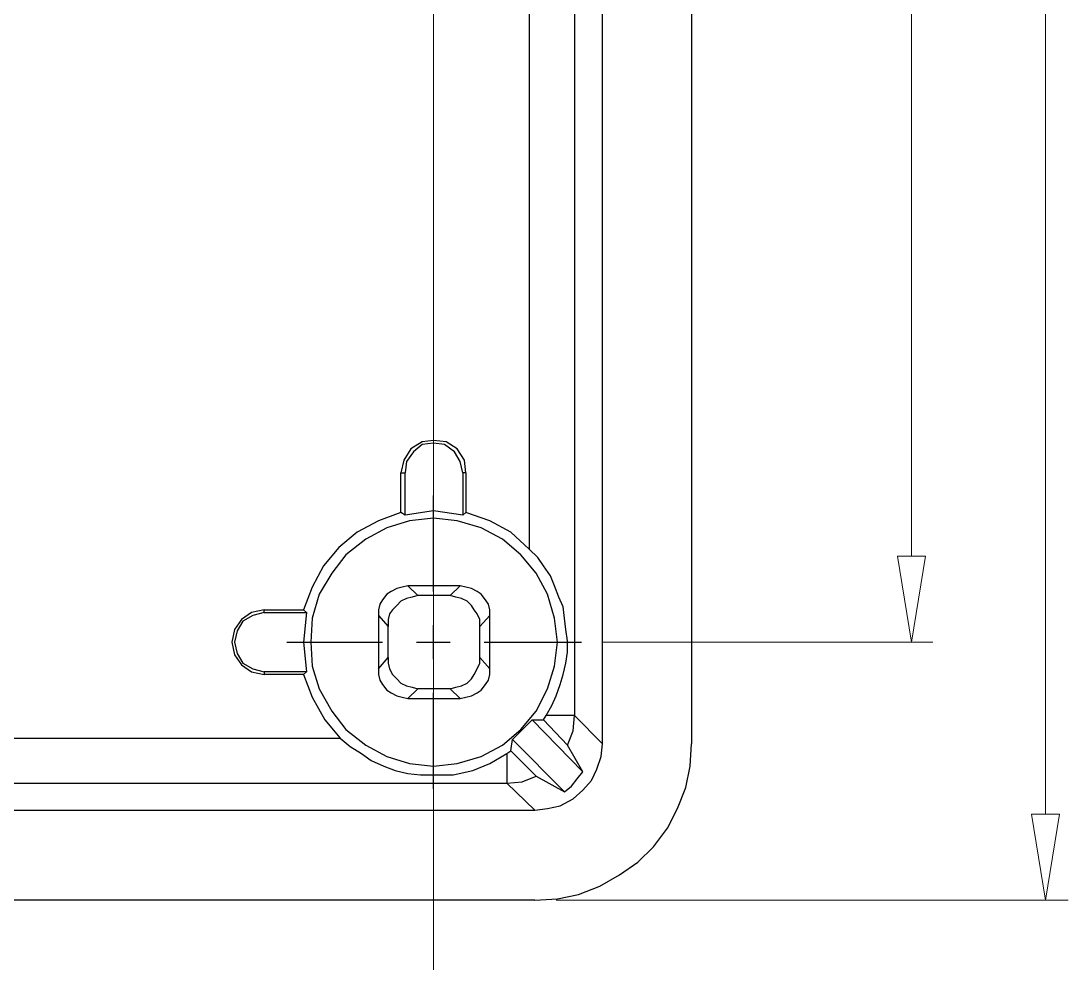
# Model space of a CAD drawing. Header units: inches. Extents: x 7 to 289, y 10 to 206.
# Drawn here: x 171.43 to 202.85, y 79.73 to 108 of the extents above; entities that cross this region are included whole.
import ezdxf

# ---------------------------------------------------------------- set-up
doc = ezdxf.new("R2010")
doc.units = ezdxf.units.IN
doc.header["$MEASUREMENT"] = 0
doc.layers.add('图层 1', color=7, linetype='Continuous')

msp = doc.modelspace()

# ---------------------------------------------------------------- linework, layer by layer
at = {"layer": '图层 1', "color": 7, "lineweight": 25, "true_color": 0xffffff}
for points in [[(188.884, 86.31), (188.884, 184.735)], [(191.551, 184.735), (191.551, 86.31)], [(186.682, 183.93), (186.682, 92.151)], [(188.037, 183.93), (188.037, 87.156)], [(184.777, 94.438), (184.735, 94.819), (184.523, 95.157), (184.184, 95.369), (183.803, 95.411), (183.465, 95.369), (183.126, 95.157), (182.915, 94.819), (182.83, 94.438)], [(184.693, 94.438), (184.608, 94.776), (184.439, 95.073), (184.142, 95.284), (183.803, 95.326), (183.465, 95.284), (183.211, 95.073), (182.999, 94.776), (182.957, 94.438)], [(182.83, 94.438), (182.957, 94.438)], [(182.83, 93.252), (182.83, 94.438)], [(182.957, 93.167), (182.957, 94.438)], [(184.777, 94.438), (184.693, 94.438)], [(184.693, 94.438), (184.693, 93.167)], [(184.777, 94.438), (184.777, 93.252)], [(182.83, 93.252), (182.153, 92.998), (181.518, 92.66), (180.967, 92.194), (180.502, 91.644), (180.163, 91.008), (179.909, 90.331)], [(187.529, 89.358), (187.444, 90.077), (187.233, 90.797), (186.894, 91.432), (186.428, 91.982), (185.878, 92.448), (185.243, 92.786), (184.523, 92.998), (183.803, 93.083), (183.084, 92.998), (182.406, 92.786), (181.772, 92.448), (181.179, 91.982), (180.756, 91.432), (180.375, 90.797), (180.163, 90.077), (180.121, 89.358), (180.163, 88.638), (180.375, 87.961), (180.756, 87.283), (181.179, 86.733), (181.772, 86.267), (182.406, 85.929), (183.084, 85.717), (183.803, 85.632), (184.523, 85.717), (185.243, 85.929), (185.878, 86.267), (186.428, 86.733), (186.894, 87.283), (187.233, 87.961), (187.444, 88.638), (187.529, 89.358)], [(182.957, 93.167), (182.83, 93.252)], [(184.693, 93.167), (183.803, 93.295), (182.957, 93.167)], [(184.777, 93.252), (184.693, 93.167)], [(186.682, 92.151), (186.132, 92.66), (185.497, 92.998), (184.777, 93.252)], [(187.19, 87.156), (187.359, 87.453), (187.487, 87.749), (187.614, 88.088), (187.698, 88.384), (187.783, 88.723), (187.825, 89.061), (187.825, 89.4), (187.783, 89.739), (187.74, 90.077), (187.698, 90.416), (187.571, 90.712), (187.444, 91.051), (187.317, 91.347), (187.106, 91.644), (186.936, 91.898), (186.682, 92.151)], [(183.042, 91.051), (182.872, 91.008), (182.703, 90.966), (182.534, 90.882), (182.406, 90.797), (182.28, 90.628), (182.195, 90.501), (182.153, 90.331), (182.153, 90.162)], [(184.608, 91.051), (183.042, 91.051)], [(183.042, 91.051), (183.338, 90.754)], [(184.608, 91.051), (184.312, 90.754)], [(185.497, 90.162), (185.497, 90.331), (185.455, 90.501), (185.37, 90.628), (185.243, 90.797), (185.116, 90.882), (184.947, 90.966), (184.777, 91.008), (184.608, 91.051)], [(183.338, 90.754), (183.168, 90.712), (182.999, 90.67), (182.83, 90.585), (182.703, 90.458), (182.576, 90.331), (182.491, 90.204), (182.449, 90.035), (182.449, 89.823)], [(184.312, 90.754), (183.338, 90.754)], [(185.201, 89.823), (185.201, 90.035), (185.116, 90.204), (185.031, 90.331), (184.947, 90.458), (184.82, 90.585), (184.65, 90.67), (184.481, 90.712), (184.312, 90.754)], [(178.724, 90.331), (178.343, 90.247), (178.046, 90.035), (177.834, 89.739), (177.75, 89.358), (177.834, 88.976), (178.046, 88.68), (178.343, 88.469), (178.724, 88.384)], [(178.724, 90.247), (178.385, 90.162), (178.089, 89.992), (177.919, 89.696), (177.834, 89.358), (177.919, 89.019), (178.089, 88.723), (178.385, 88.553), (178.724, 88.469)], [(178.724, 90.331), (179.909, 90.331)], [(178.724, 90.247), (178.724, 90.331)], [(178.724, 90.247), (179.993, 90.247)], [(179.909, 90.331), (179.993, 90.247)], [(179.993, 90.247), (179.909, 89.358), (179.993, 88.469)], [(182.153, 90.162), (182.449, 89.823)], [(182.153, 90.162), (182.153, 88.553)], [(185.497, 90.162), (185.201, 89.823)], [(185.497, 88.553), (185.497, 90.162)], [(182.449, 88.892), (182.449, 89.823)], [(185.201, 88.892), (185.201, 89.823)], [(182.153, 88.553), (182.449, 88.892)], [(182.449, 88.892), (182.449, 88.723), (182.491, 88.553), (182.576, 88.384), (182.703, 88.257), (182.83, 88.13), (182.999, 88.045), (183.168, 88.003), (183.338, 87.961)], [(184.312, 87.961), (184.481, 88.003), (184.65, 88.045), (184.82, 88.13), (184.947, 88.257), (185.031, 88.384), (185.116, 88.553), (185.201, 88.723), (185.201, 88.892)], [(185.497, 88.553), (185.201, 88.892)], [(179.993, 88.469), (178.724, 88.469)], [(178.724, 88.469), (178.724, 88.384)], [(179.909, 88.384), (178.724, 88.384)], [(179.993, 88.469), (179.909, 88.384)], [(179.909, 88.384), (180.163, 87.707), (180.544, 87.029), (181.009, 86.479)], [(182.153, 88.553), (182.153, 88.384), (182.195, 88.214), (182.28, 88.088), (182.406, 87.918), (182.534, 87.833), (182.703, 87.749), (182.872, 87.707), (183.042, 87.664)], [(184.608, 87.664), (184.777, 87.707), (184.947, 87.749), (185.116, 87.833), (185.243, 87.918), (185.37, 88.088), (185.455, 88.214), (185.497, 88.384), (185.497, 88.553)], [(183.042, 87.664), (183.338, 87.961)], [(184.312, 87.961), (183.338, 87.961)], [(184.608, 87.664), (184.312, 87.961)], [(183.042, 87.664), (184.608, 87.664)], [(187.106, 87.029), (187.19, 87.156)], [(188.037, 87.156), (187.19, 87.156)], [(187.825, 86.267), (187.995, 86.691), (188.037, 87.156)], [(188.037, 87.156), (188.884, 86.31)], [(186.174, 86.436), (186.767, 87.029)], [(188.291, 85.463), (186.767, 87.029)], [(186.767, 87.029), (187.106, 87.029)], [(187.825, 86.267), (187.106, 87.029)], [(143.206, 86.479), (181.009, 86.479)], [(181.009, 86.479), (181.306, 86.225), (181.645, 86.013), (181.941, 85.801), (182.322, 85.632), (182.661, 85.505), (183.042, 85.42), (183.422, 85.378), (183.803, 85.378)], [(186.132, 86.098), (186.174, 86.436)], [(186.174, 86.436), (187.74, 84.87)], [(186.852, 84.32), (187.233, 84.362), (187.614, 84.447), (187.995, 84.658), (188.291, 84.913), (188.545, 85.209), (188.714, 85.548), (188.841, 85.929), (188.884, 86.31)], [(186.852, 81.611), (187.529, 81.653), (188.164, 81.78), (188.799, 82.034), (189.392, 82.373), (189.942, 82.754), (190.408, 83.219), (190.831, 83.77), (191.127, 84.362), (191.381, 84.997), (191.508, 85.632), (191.551, 86.31)], [(188.291, 85.463), (187.825, 86.267)], [(183.803, 85.378), (184.396, 85.378), (184.989, 85.505), (185.497, 85.717), (186.005, 86.013)], [(186.005, 86.013), (186.132, 86.098)], [(186.005, 86.013), (186.005, 85.124)], [(186.132, 86.098), (186.894, 85.336)], [(186.005, 85.124), (186.471, 85.167), (186.894, 85.336)], [(186.894, 85.336), (187.74, 84.87)], [(187.74, 84.87), (187.952, 85.039), (188.122, 85.251), (188.291, 85.463)], [(143.206, 85.124), (186.005, 85.124)], [(186.852, 84.32), (186.005, 85.124)], [(142.359, 84.32), (186.852, 84.32)], [(186.852, 81.611), (142.359, 81.611)]]:
    msp.add_lwpolyline(points, dxfattribs=at)
at = {"layer": '图层 1', "color": 131, "lineweight": 5, "true_color": 0x7fffff}
for points in [[(183.803, 158.784), (183.803, 76.234)], [(188.884, 89.358), (198.79, 89.358)], [(187.487, 81.611), (202.853, 81.611)]]:
    msp.add_lwpolyline(points, dxfattribs=at)
at = {"layer": '图层 1', "color": 3, "lineweight": 5, "true_color": 0x00ff00}
for points in [[(202.176, 84.193), (202.176, 133.257)], [(198.155, 91.94), (198.155, 131.437)], [(198.578, 91.94), (198.155, 89.358), (197.731, 91.94), (198.578, 91.94)], [(202.6, 84.193), (202.176, 81.611), (201.753, 84.193), (202.6, 84.193)]]:
    msp.add_lwpolyline(points, dxfattribs=at)
at = {"layer": '图层 1', "color": 1, "lineweight": 25, "true_color": 0xff0000}
for points in [[(183.803, 90.882), (183.803, 93.76)], [(183.803, 88.85), (183.803, 89.866)], [(179.401, 89.358), (182.28, 89.358)], [(183.296, 89.358), (184.312, 89.358)], [(185.328, 89.358), (188.249, 89.358)], [(183.803, 84.955), (183.803, 87.833)]]:
    msp.add_lwpolyline(points, dxfattribs=at)

doc.saveas('drawing.dxf')
